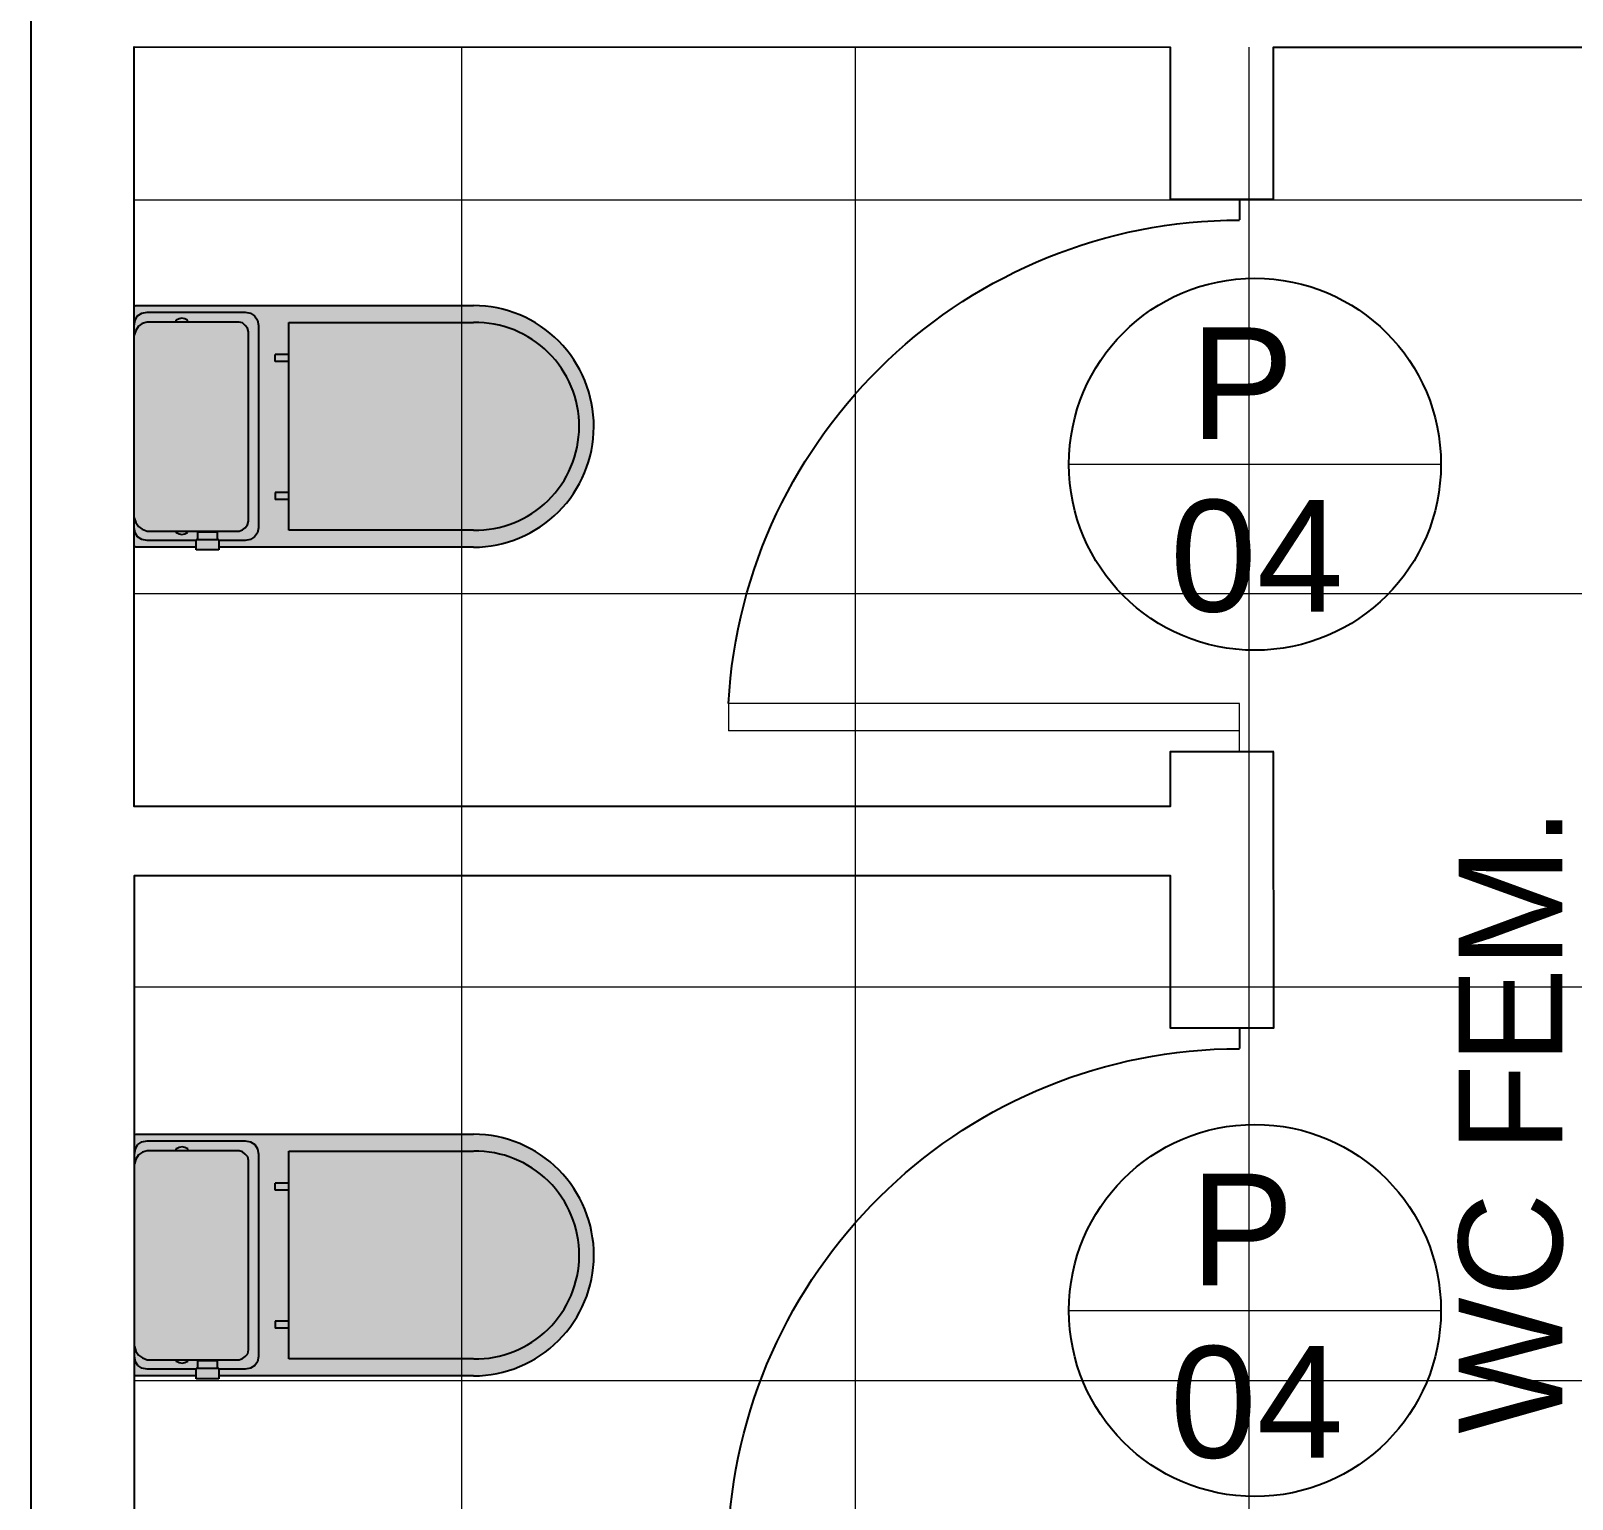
# Model space of a CAD drawing. Extents: x 3377 to 3790, y 1673 to 1846.
# Drawn here: x 3554.873 to 3556.944, y 1748.404 to 1750.377 of the extents above; entities that cross this region are included whole.
import ezdxf
from ezdxf.enums import TextEntityAlignment as Align

# ---------------------------------------------------------------- set-up
doc = ezdxf.new("R2010")
doc.units = 0
doc.header["$LTSCALE"] = 2
for name, color, linetype, lineweight in [('. hachura', 8, 'Continuous', 0), ('. TEXTO', 7, 'Continuous', 0), ('VETRATE_sez_vetro', 151, 'Continuous', 5)]:
    doc.layers.add(name, color=color, linetype=linetype, lineweight=lineweight)
for name, color, linetype in [('. Layaot', 8, 'Continuous'), ('A-PARED', 4, 'Continuous'), ('F-VT-GREIDE', 6, 'Continuous'), ('PROIEZIONI_finissime', 251, 'Continuous')]:
    doc.layers.add(name, color=color, linetype=linetype)
doc.styles.add('75_R80', font='arial.ttf', dxfattribs={"height": 0.15})
doc.styles.add('REGUA-80', font='arial.ttf', dxfattribs={"height": 0.005})

# ---------------------------------------------------------------- blocks, each defined once
blk = doc.blocks.new('W-BAC1A')
at = {"layer": '. Layaot'}
h = blk.add_hatch(color=7, dxfattribs=at)
h.dxf.hatch_style = 1
h.set_gradient(color1=(255, 255, 255), color2=(214, 214, 214), rotation=90, tint=1, name='INVSPHERICAL')
h.paths.add_polyline_path([(0.1753, -0.0171), (0.1746, -0.0157), (0.1733, -0.015), (0.1719, -0.015), (0.1637, -0.015), (0.1466, -0.015), (0.1541, -0.0164), (0.1603, -0.0198), (0.1644, -0.0259), (0.1658, -0.0335), (0.1658, -0.1756), (0.1644, -0.1832), (0.1603, -0.1893), (0.1541, -0.1934), (0.1466, -0.1948), (-0.0003, -0.1948), (-0.1466, -0.1948), (-0.1541, -0.1934), (-0.1596, -0.1893), (-0.1637, -0.1832), (-0.1651, -0.1756), (-0.1651, -0.1374), (-0.1746, -0.1374), (-0.1746, -0.5062, 0.197897), (-0.1234, -0.6292, 0.197897), (-0.0003, -0.6805, 0.198912), (0.1236, -0.6297, 0.200944), (0.1753, -0.5048)])
h.paths.add_polyline_path([(0.0944, -0.2389), (0.0944, -0.2189), (0.1044, -0.2189), (0.1044, -0.2389), (0.1508, -0.2389), (0.1508, -0.5063, -0.20179), (0.1074, -0.6146, -0.201582), (-0.0003, -0.6593, -0.200507), (-0.1071, -0.6142, -0.200715), (-0.1501, -0.5063), (-0.1501, -0.2389), (-0.1056, -0.2389), (-0.1056, -0.2189), (-0.0956, -0.2189), (-0.0956, -0.2389)], flags=16)
h.paths.add_polyline_path([(-0.1541, -0.0164), (-0.1466, -0.015), (-0.163, -0.015), (-0.1726, -0.015), (-0.174, -0.0157), (-0.1746, -0.0171), (-0.1746, -0.0184), (-0.1746, -0.1045), (-0.1651, -0.1045), (-0.1651, -0.0335), (-0.1637, -0.0259), (-0.1596, -0.0198)], flags=17)
h = blk.add_hatch(color=7, dxfattribs=at)
h.dxf.hatch_style = 1
h.set_gradient(color1=(255, 255, 255), color2=(214, 214, 214), rotation=90, tint=1, name='INVSPHERICAL')
h.paths.add_polyline_path([(0.1644, -0.1832), (0.1658, -0.1756), (0.1658, -0.0335), (0.1644, -0.0259), (0.1603, -0.0198), (0.1541, -0.0164), (0.1466, -0.015), (0.1323, -0.015), (0.1391, -0.0171), (0.1453, -0.0212), (0.1494, -0.0266), (0.1514, -0.0335), (0.1514, -0.0752), (0.1535, -0.0752), (0.1541, -0.0752), (0.1541, -0.0758), (0.1562, -0.0799), (0.1569, -0.084), (0.1562, -0.0881), (0.1541, -0.0922), (0.1535, -0.0922), (0.1514, -0.0922), (0.1514, -0.1667), (0.15, -0.1715), (0.1466, -0.1756), (0.1425, -0.1791), (0.1371, -0.1804), (-0.0003, -0.1804), (-0.1371, -0.1804), (-0.1425, -0.1791), (-0.1466, -0.1756), (-0.1494, -0.1715), (-0.1514, -0.1667), (-0.1514, -0.0922), (-0.1528, -0.0922), (-0.1535, -0.0922), (-0.1555, -0.0881), (-0.1562, -0.084), (-0.1555, -0.0799), (-0.1535, -0.0758), (-0.1535, -0.0752), (-0.1528, -0.0752), (-0.1514, -0.0752), (-0.1514, -0.0335), (-0.1487, -0.0266), (-0.1446, -0.0212), (-0.1391, -0.0171), (-0.1323, -0.015), (-0.1466, -0.015), (-0.1541, -0.0164), (-0.1596, -0.0198), (-0.1637, -0.0259), (-0.1651, -0.0335), (-0.1651, -0.1045), (-0.1637, -0.1045), (-0.1637, -0.1066), (-0.1528, -0.1066), (-0.1528, -0.1353), (-0.1637, -0.1353), (-0.1637, -0.1374), (-0.1651, -0.1374), (-0.1651, -0.1756), (-0.1637, -0.1832), (-0.1596, -0.1893), (-0.1541, -0.1934), (-0.1466, -0.1948), (-0.0003, -0.1948), (0.1466, -0.1948), (0.1541, -0.1934), (0.1603, -0.1893)])
h = blk.add_hatch(color=7, dxfattribs=at)
h.dxf.hatch_style = 1
h.set_gradient(color1=(255, 255, 255), color2=(214, 214, 214), rotation=90, tint=1, name='INVSPHERICAL')
h.paths.add_polyline_path([(0.1514, -0.0335), (0.1494, -0.0266), (0.1453, -0.0212), (0.1391, -0.0171), (0.1323, -0.015), (-0.0003, -0.015), (-0.1323, -0.015), (-0.1391, -0.0171), (-0.1446, -0.0212), (-0.1487, -0.0266), (-0.1514, -0.0335), (-0.1514, -0.1667), (-0.1494, -0.1715), (-0.1466, -0.1756), (-0.1425, -0.1791), (-0.1371, -0.1804), (-0.0003, -0.1804), (0.1371, -0.1804), (0.1425, -0.1791), (0.1466, -0.1756), (0.15, -0.1715), (0.1514, -0.1667)])
h = blk.add_hatch(color=252, dxfattribs=at)
h.dxf.hatch_style = 1
h.set_gradient(color1=(132, 132, 132), color2=(173, 173, 173), rotation=90, tint=1, name='CYLINDER')
h.paths.add_polyline_path([(-0.1514, -0.0752), (-0.1528, -0.0752), (-0.1535, -0.0752), (-0.1535, -0.0758), (-0.1555, -0.0799), (-0.1562, -0.084), (-0.1555, -0.0881), (-0.1535, -0.0922), (-0.1528, -0.0922), (-0.1514, -0.0922)])
h.paths.add_polyline_path([(0.1562, -0.0881), (0.1569, -0.084), (0.1562, -0.0799), (0.1541, -0.0758), (0.1541, -0.0752), (0.1535, -0.0752), (0.1514, -0.0752), (0.1514, -0.0922), (0.1535, -0.0922), (0.1541, -0.0922)])
h = blk.add_hatch(color=252, dxfattribs=at)
h.dxf.hatch_style = 1
h.set_gradient(color1=(132, 132, 132), color2=(173, 173, 173), rotation=90, tint=1, name='CYLINDER')
h.paths.add_polyline_path([(-0.1637, -0.1045), (-0.1746, -0.1045), (-0.1787, -0.1045), (-0.1787, -0.1374), (-0.1746, -0.1374), (-0.1637, -0.1374)])
h.paths.add_polyline_path([(-0.1528, -0.1066), (-0.1637, -0.1066), (-0.1637, -0.1353), (-0.1528, -0.1353)])
h = blk.add_hatch(color=252, dxfattribs=at)
h.dxf.hatch_style = 1
h.set_gradient(color1=(132, 132, 132), color2=(173, 173, 173), rotation=90, tint=1, name='CYLINDER')
h.paths.add_polyline_path([(-0.0956, -0.2189), (-0.1056, -0.2189), (-0.1056, -0.2389), (-0.0956, -0.2389)])
h.paths.add_polyline_path([(0.1044, -0.2189), (0.0944, -0.2189), (0.0944, -0.2389), (0.1044, -0.2389)])
h = blk.add_hatch(color=7, dxfattribs=at)
h.dxf.hatch_style = 1
h.set_gradient(color1=(255, 255, 255), color2=(214, 214, 214), rotation=90, tint=1, name='INVSPHERICAL')
h.paths.add_polyline_path([(0.1508, -0.2389), (-0.1501, -0.2389), (-0.1501, -0.5063, 0.200715), (-0.1071, -0.6142, 0.200507), (-0.0003, -0.6593, 0.201582), (0.1074, -0.6146, 0.20179), (0.1508, -0.5063)])
for p, q in [((-0.1746, -0.0171), (-0.174, -0.0157)), ((-0.1746, -0.0184), (-0.1746, -0.0171)), ((-0.1746, -0.0184), (-0.1746, -0.0184)), ((-0.1746, -0.1045), (-0.1746, -0.0184)), ((-0.174, -0.0157), (-0.1726, -0.015)), ((-0.1726, -0.015), (-0.1719, -0.015)), ((-0.1719, -0.015), (-0.163, -0.015)), ((-0.1637, -0.0259), (-0.1596, -0.0198)), ((-0.163, -0.015), (-0.0003, -0.015)), ((-0.1596, -0.0198), (-0.1541, -0.0164)), ((-0.1541, -0.0164), (-0.1466, -0.015)), ((-0.1446, -0.0212), (-0.1487, -0.0266)), ((-0.1391, -0.0171), (-0.1446, -0.0212)), ((-0.1323, -0.015), (-0.1391, -0.0171)), ((-0.1323, -0.015), (-0.1323, -0.015)), ((-0.0003, -0.015), (0.1637, -0.015)), ((0.1391, -0.0171), (0.1323, -0.015)), ((0.1453, -0.0212), (0.1391, -0.0171)), ((0.1494, -0.0266), (0.1453, -0.0212)), ((0.1466, -0.015), (0.1541, -0.0164)), ((0.1466, -0.015), (0.1466, -0.015)), ((0.1541, -0.0164), (0.1603, -0.0198)), ((0.1603, -0.0198), (0.1644, -0.0259)), ((0.1637, -0.015), (0.1719, -0.015)), ((0.1719, -0.015), (0.1733, -0.015)), ((0.1719, -0.015), (0.1719, -0.015)), ((0.1733, -0.015), (0.1746, -0.0157)), ((0.1746, -0.0157), (0.1753, -0.0171)), ((0.1753, -0.0171), (0.1753, -0.0184)), ((0.1753, -0.0184), (0.1753, -0.5062)), ((-0.1651, -0.0335), (-0.1637, -0.0259)), ((-0.1651, -0.0335), (-0.1651, -0.0335)), ((-0.1651, -0.1045), (-0.1651, -0.0335)), ((-0.1487, -0.0266), (-0.1514, -0.0335)), ((-0.1514, -0.0335), (-0.1514, -0.1667)), ((0.1514, -0.0335), (0.1494, -0.0266)), ((0.1514, -0.0335), (0.1514, -0.0335)), ((0.1514, -0.1667), (0.1514, -0.0335)), ((0.1644, -0.0259), (0.1658, -0.0335)), ((0.1658, -0.0335), (0.1658, -0.1756)), ((-0.1555, -0.0799), (-0.1562, -0.084)), ((-0.1562, -0.084), (-0.1555, -0.0881)), ((-0.1535, -0.0758), (-0.1555, -0.0799)), ((-0.1555, -0.0881), (-0.1535, -0.0922)), ((-0.1535, -0.0752), (-0.1535, -0.0758)), ((-0.1535, -0.0752), (-0.1535, -0.0752)), ((-0.1528, -0.0752), (-0.1535, -0.0752)), ((-0.1535, -0.0758), (-0.1535, -0.0758)), ((-0.1535, -0.0758), (-0.1535, -0.0758)), ((-0.1528, -0.0752), (-0.1528, -0.0752)), ((-0.1514, -0.0752), (-0.1528, -0.0752)), ((0.1535, -0.0752), (0.1514, -0.0752)), ((0.1535, -0.0752), (0.1535, -0.0752)), ((0.1541, -0.0752), (0.1535, -0.0752)), ((0.1541, -0.0758), (0.1541, -0.0752)), ((0.1541, -0.0758), (0.1541, -0.0758)), ((0.1541, -0.0758), (0.1541, -0.0758)), ((0.1562, -0.0799), (0.1541, -0.0758)), ((0.1541, -0.0922), (0.1562, -0.0881)), ((0.1569, -0.084), (0.1562, -0.0799)), ((0.1562, -0.0881), (0.1569, -0.084)), ((-0.1787, -0.1045), (-0.1746, -0.1045)), ((-0.1787, -0.1374), (-0.1787, -0.1045)), ((-0.1746, -0.1045), (-0.1637, -0.1045)), ((-0.1637, -0.1045), (-0.1637, -0.1374)), ((-0.1528, -0.1066), (-0.1637, -0.1066)), ((-0.1535, -0.0922), (-0.1528, -0.0922)), ((-0.1535, -0.0922), (-0.1535, -0.0922)), ((-0.1535, -0.0922), (-0.1535, -0.0922)), ((-0.1535, -0.0922), (-0.1535, -0.0922)), ((-0.1535, -0.0922), (-0.1535, -0.0922)), ((-0.1528, -0.0922), (-0.1514, -0.0922)), ((-0.1528, -0.1353), (-0.1528, -0.1066)), ((0.1514, -0.0922), (0.1535, -0.0922)), ((0.1535, -0.0922), (0.1541, -0.0922)), ((0.1535, -0.0922), (0.1535, -0.0922)), ((0.1535, -0.0922), (0.1535, -0.0922)), ((0.1541, -0.0922), (0.1541, -0.0922)), ((0.1541, -0.0922), (0.1541, -0.0922)), ((0.1541, -0.0922), (0.1541, -0.0922)), ((-0.1746, -0.1374), (-0.1787, -0.1374)), ((-0.1746, -0.5062), (-0.1746, -0.1374)), ((-0.1637, -0.1374), (-0.1746, -0.1374)), ((-0.1651, -0.1756), (-0.1651, -0.1374)), ((-0.1637, -0.1353), (-0.1528, -0.1353)), ((-0.1637, -0.1832), (-0.1651, -0.1756)), ((-0.1514, -0.1667), (-0.1494, -0.1715)), ((-0.1514, -0.1667), (-0.1514, -0.1667)), ((-0.1494, -0.1715), (-0.1466, -0.1756)), ((-0.1466, -0.1756), (-0.1425, -0.1791)), ((0.1425, -0.1791), (0.1466, -0.1756)), ((0.1466, -0.1756), (0.15, -0.1715)), ((0.15, -0.1715), (0.1514, -0.1667)), ((0.1658, -0.1756), (0.1644, -0.1832)), ((0.1658, -0.1756), (0.1658, -0.1756)), ((-0.1596, -0.1893), (-0.1637, -0.1832)), ((-0.1541, -0.1934), (-0.1596, -0.1893)), ((-0.1466, -0.1948), (-0.1541, -0.1934)), ((-0.1466, -0.1948), (-0.1466, -0.1948)), ((-0.0003, -0.1948), (-0.1466, -0.1948)), ((-0.1425, -0.1791), (-0.1371, -0.1804)), ((-0.1371, -0.1804), (-0.0003, -0.1804)), ((-0.0003, -0.1804), (0.1371, -0.1804)), ((0.1466, -0.1948), (-0.0003, -0.1948)), ((0.1371, -0.1804), (0.1425, -0.1791)), ((0.1371, -0.1804), (0.1371, -0.1804)), ((0.1541, -0.1934), (0.1466, -0.1948)), ((0.1603, -0.1893), (0.1541, -0.1934)), ((0.1644, -0.1832), (0.1603, -0.1893)), ((-0.1056, -0.2389), (-0.1056, -0.2189)), ((-0.0956, -0.2189), (-0.1056, -0.2189)), ((-0.0956, -0.2389), (-0.0956, -0.2189)), ((0.0944, -0.2189), (0.1044, -0.2189)), ((0.0944, -0.2389), (0.0944, -0.2189)), ((0.1044, -0.2389), (0.1044, -0.2189)), ((-0.1501, -0.5062), (-0.1501, -0.2389)), ((-0.1501, -0.2389), (0.1508, -0.2389)), ((0.1508, -0.2389), (0.1508, -0.5062))]:
    blk.add_line(p, q, dxfattribs=at)
at = {"layer": '. Layaot', "color": 7, "lineweight": 0}
for p, q in [((-0.1746, -0.1045), (-0.1787, -0.1045)), ((-0.1787, -0.1045), (-0.1787, -0.1374)), ((-0.1637, -0.1045), (-0.1746, -0.1045)), ((-0.1637, -0.1374), (-0.1637, -0.1045)), ((-0.1528, -0.1066), (-0.1637, -0.1066)), ((-0.1637, -0.1066), (-0.1637, -0.1353)), ((-0.1528, -0.1353), (-0.1528, -0.1066)), ((-0.1787, -0.1374), (-0.1746, -0.1374)), ((-0.1746, -0.1374), (-0.1637, -0.1374)), ((-0.1637, -0.1353), (-0.1528, -0.1353))]:
    blk.add_line(p, q, dxfattribs=at)
at = {"layer": '. Layaot'}
for centre, radius, start, end in [((0.0003, -0.5055), 0.175, 180.2238, 225), ((0.0003, -0.5089), 0.1504, 179.0603, 224.4118), ((0.0003, -0.5089), 0.1504, 315.3515, 0.9397), ((0.0003, -0.5055), 0.175, 314.7762, 359.7762), ((0.0003, -0.5089), 0.1504, 224.4118, 269.7633), ((0.0003, -0.5089), 0.1504, 269.7633, 315.3515), ((0.0003, -0.5055), 0.175, 225, 269.7762), ((0.0003, -0.5055), 0.175, 269.7762, 314.7762)]:
    blk.add_arc(centre, radius, start, end, dxfattribs=at)
blk = doc.blocks.new('A$Cf38367bd')
at = {"layer": '. hachura', "ltscale": 10}
h = blk.add_hatch(dxfattribs=at)
h.set_pattern_fill('_USER', color=256, scale=0.57, style=0, double=1, pattern_type=0)
h.set_pattern_definition([(360, (3.3001, 9), (2e-16, 0.57), []), (90, (3.3001, 9), (-0.57, 1e-16), [])])
h.paths.add_polyline_path([(0.1502, 9), (0.1502, 12.5), (3.3001, 12.5), (3.3001, 9)])
at = {"layer": 'A-PARED'}
for points in [[(1.8003, 11.4795), (1.6501, 11.4795), (1.6501, 11.4), (0.1499, 11.4), (0.1498, 12.5), (1.6501, 12.5), (1.6501, 12.2795), (1.7998, 12.2795), (1.7997, 12.5), (3.3001, 12.5), (3.3001, 9.9671), (3.4501, 9.9671), (3.4501, 12.65)], [(0, 12.65), (0.0001, 4.28)], [(3.4501, 8.7429), (3.4501, 9.1071), (3.3001, 9.1071), (3.3001, 9), (1.8001, 9), (1.8001, 9.0758), (1.6501, 9.0758), (1.6501, 9), (0.1502, 9), (0.1501, 10.1), (1.6501, 10.1), (1.6501, 9.8759), (1.8001, 9.8759), (1.8005, 10.2795), (1.6501, 10.2795), (1.6501, 10.2), (0.1501, 10.1998), (0.15, 11.3), (1.6501, 11.3), (1.6501, 11.0795), (1.8, 11.0795), (1.7999, 11.4795)]]:
    blk.add_lwpolyline(points, dxfattribs=at)
at = {"layer": 'PROIEZIONI_finissime', "extrusion": (-1.22461e-16, 1.21952e-32, -1)}
for p, q in [((1.7503, 12.2795), (1.7503, 12.2495)), ((1.7505, 11.0795), (1.7505, 11.0495))]:
    blk.add_line(p, q, dxfattribs=at)
for centre in [(-1.7512, 11.5074), (-1.7514, 10.3074)]:
    blk.add_arc(centre, 0.742, 3.2473, 89.935, dxfattribs=at)
at = {"layer": 'VETRATE_sez_vetro', "extrusion": (-1.22461e-16, 1.21952e-32, -1)}
for p, q in [((1.7503, 11.5495), (1.0103, 11.5495)), ((1.7503, 11.4795), (1.7503, 11.5495)), ((1.7503, 11.5095), (1.0103, 11.5095))]:
    blk.add_line(p, q, dxfattribs=at)
at = {"layer": 'VETRATE_sez_vetro'}
blk.add_line((1.0103, 11.5495), (1.0103, 11.5095), dxfattribs=at)
at = {"layer": '. Layaot', "rotation": 90}
for p in [(0.1349, 11.9503), (0.135, 10.7502)]:
    blk.add_blockref('W-BAC1A', p, dxfattribs=at)
at = {"layer": '. TEXTO', "color": 3, "style": '75_R80'}
blk.add_text('WC FEM.', height=0.15, rotation=90, dxfattribs=at).set_placement((2.2179, 10.4916))

msp = doc.modelspace()

# ---------------------------------------------------------------- linework, layer by layer
at = {"layer": '. TEXTO', "color": 1}
for p, q in [((3556.2677, 1749.795), (3556.7677, 1749.795)), ((3556.2677, 1748.6578), (3556.7677, 1748.6578))]:
    msp.add_line(p, q, dxfattribs=at)
at = {"color": 1}
for centre in [(3556.5177, 1749.795), (3556.5177, 1748.6578)]:
    msp.add_circle(centre, 0.25, dxfattribs=at)

# ---------------------------------------------------------------- block references
at = {"layer": 'F-VT-GREIDE', "xscale": 0.9279707071416609, "yscale": 0.9279707071416609, "zscale": 0.9279707071416609, "rotation": 359.9998069263055}
msp.add_blockref('A$Cf38367bd', (3554.8725, 1738.7561), dxfattribs=at)

# ---------------------------------------------------------------- texts
at = {"layer": '. TEXTO', "color": 3, "style": 'REGUA-80'}
for tag, p in [('P', (3556.5004, 1749.8289)), ('04', (3556.5201, 1749.5971)), ('P', (3556.5004, 1748.6917)), ('04', (3556.5201, 1748.4599))]:
    msp.add_attdef(tag, text='', height=0.15, dxfattribs=at).set_placement(p, align=Align.CENTER)

doc.saveas('drawing.dxf')
